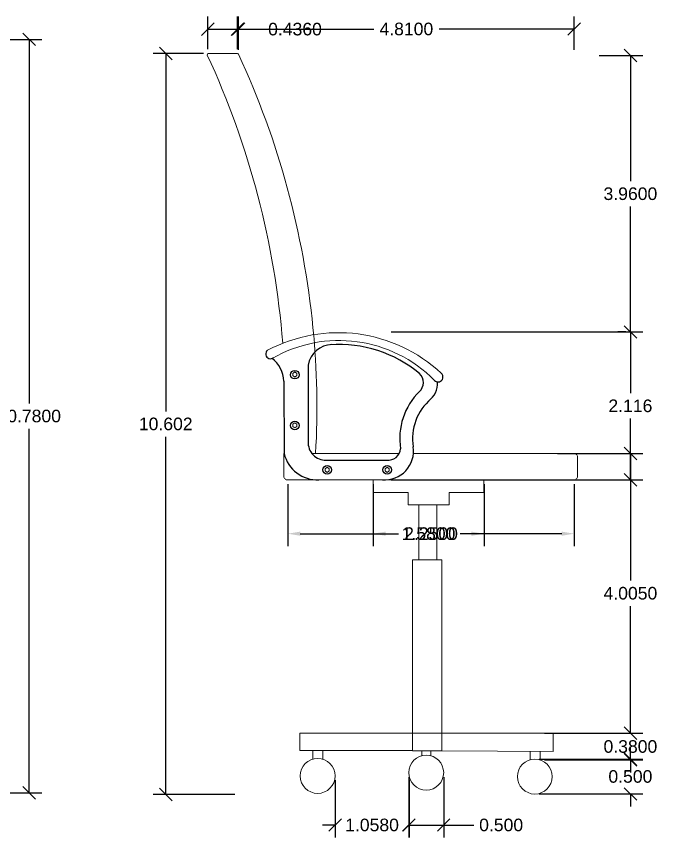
# Model space of a CAD drawing. Header units: inches. Extents: x -342 to 175, y -91 to 152.
# Drawn here: x -322.15 to -313, y -82.33 to -70.58 of the extents above; entities that cross this region are included whole.
import ezdxf

# ---------------------------------------------------------------- set-up
doc = ezdxf.new("R2010")
doc.units = ezdxf.units.IN
doc.header["$MEASUREMENT"] = 0
doc.styles.get("Standard").update_dxf_attribs({"font": 'Arial.ttf'})
doc.dimstyles.get("Standard").update_dxf_attribs({"dimtxt": 0.18, "dimasz": 0.18, "dimexe": 0.18, "dimexo": 0.0625, "dimgap": 0.09, "dimtad": 0, "dimtih": 1, "dimtoh": 1, "dimdec": 4, "dimzin": 0, "dimdsep": 46, "dimtxsty": 'Standard', "dimcen": 0.09, "dimadec": 0, "dimazin": 0, "dimtfac": 1, "dimtdec": 4, "dimtofl": 0, "dimtmove": 0, "dimatfit": 3, "dimfxl": 1, "dimtolj": 1, "dimtzin": 0, "dimarcsym": 0})

# ---------------------------------------------------------------- blocks, each defined once
blk = doc.blocks.new('_Oblique')
at = {"color": 0, "linetype": 'ByBlock', "lineweight": -2}
blk.add_line((-0.5, -0.5), (0.5, 0.5), dxfattribs=at)
blk = doc.blocks.new('*D14')
at = {"color": 0, "lineweight": -2, "transparency": 16777216}
for p, q in [((-322.625, -70.909), (-321.791, -70.909)), ((-321.971, -70.909), (-321.971, -76.119)), ((-321.971, -81.692), (-321.971, -76.482)), ((-322.625, -81.692), (-321.791, -81.692))]:
    blk.add_line(p, q, dxfattribs=at)
at = {"layer": 'Defpoints', "color": 0, "transparency": 16777216}
for p in [(-322.687, -70.909), (-322.687, -81.692), (-321.971, -81.692)]:
    blk.add_point(p, dxfattribs=at)
at = {"color": 0, "lineweight": -2, "transparency": 16777216, "xscale": 0.18, "yscale": 0.18, "zscale": 0.18}
for p, rotation in [((-321.971, -70.909), 90), ((-321.971, -81.692), 270)]:
    blk.add_blockref('_Oblique', p, dxfattribs=dict(at, rotation=rotation))
at = {"color": 0, "transparency": 16777216, "insert": (-321.971, -76.3), "char_height": 0.18, "attachment_point": 5}
blk.add_mtext('\\A1;10.7800', dxfattribs=at)
blk = doc.blocks.new('*D30')
at = {"color": 0, "lineweight": -2, "transparency": 16777216}
for p, q in [((-317.596, -81.511), (-317.596, -82.332)), ((-316.538, -81.511), (-316.538, -82.332)), ((-317.596, -82.152), (-317.776, -82.152)), ((-316.538, -82.152), (-316.358, -82.152))]:
    blk.add_line(p, q, dxfattribs=at)
at = {"layer": 'Defpoints', "color": 0, "transparency": 16777216}
for p in [(-317.596, -81.449), (-316.538, -81.449), (-316.538, -82.152)]:
    blk.add_point(p, dxfattribs=at)
at = {"color": 0, "lineweight": -2, "transparency": 16777216, "xscale": 0.18, "yscale": 0.18, "zscale": 0.18}
blk.add_blockref('_Oblique', (-317.596, -82.152), dxfattribs=at)
at = {"color": 0, "lineweight": -2, "transparency": 16777216, "xscale": 0.18, "yscale": 0.18, "zscale": 0.18, "rotation": 180}
blk.add_blockref('_Oblique', (-316.538, -82.152), dxfattribs=at)
at = {"color": 0, "transparency": 16777216, "insert": (-317.067, -82.152), "char_height": 0.18, "attachment_point": 5}
blk.add_mtext('\\A1;1.0580', dxfattribs=at)
blk = doc.blocks.new('*D31')
at = {"color": 0, "lineweight": -2, "transparency": 16777216}
for p, q in [((-316.542, -81.465), (-316.542, -82.332)), ((-316.042, -81.465), (-316.042, -82.332)), ((-316.542, -82.152), (-316.042, -82.152)), ((-316.042, -82.152), (-315.612, -82.152))]:
    blk.add_line(p, q, dxfattribs=at)
at = {"layer": 'Defpoints', "color": 0, "transparency": 16777216}
for p in [(-316.542, -81.402), (-316.042, -81.402), (-316.042, -82.152)]:
    blk.add_point(p, dxfattribs=at)
at = {"color": 0, "lineweight": -2, "transparency": 16777216, "xscale": 0.18, "yscale": 0.18, "zscale": 0.18, "rotation": 180}
blk.add_blockref('_Oblique', (-316.542, -82.152), dxfattribs=at)
at = {"color": 0, "lineweight": -2, "transparency": 16777216, "xscale": 0.18, "yscale": 0.18, "zscale": 0.18}
blk.add_blockref('_Oblique', (-316.042, -82.152), dxfattribs=at)
at = {"color": 0, "transparency": 16777216, "insert": (-315.22, -82.152), "char_height": 0.18, "attachment_point": 5}
blk.add_mtext('\\A1;0.500', dxfattribs=at)
blk = doc.blocks.new('*D38')
at = {"color": 0, "lineweight": -2, "transparency": 16777216}
for p, q in [((-319.417, -71.05), (-319.417, -70.583)), ((-318.991, -71.05), (-318.991, -70.583)), ((-319.417, -70.763), (-318.991, -70.763)), ((-318.991, -70.763), (-318.631, -70.763))]:
    blk.add_line(p, q, dxfattribs=at)
at = {"layer": 'Defpoints', "color": 0, "transparency": 16777216}
for p in [(-318.991, -70.763), (-319.417, -71.112), (-318.991, -71.112)]:
    blk.add_point(p, dxfattribs=at)
at = {"color": 0, "lineweight": -2, "transparency": 16777216, "xscale": 0.18, "yscale": 0.18, "zscale": 0.18, "rotation": 180}
blk.add_blockref('_Oblique', (-319.417, -70.763), dxfattribs=at)
at = {"color": 0, "lineweight": -2, "transparency": 16777216, "xscale": 0.18, "yscale": 0.18, "zscale": 0.18}
blk.add_blockref('_Oblique', (-318.991, -70.763), dxfattribs=at)
at = {"color": 0, "transparency": 16777216, "insert": (-318.169, -70.763), "char_height": 0.18, "attachment_point": 5}
blk.add_mtext('\\A1;0.4360', dxfattribs=at)
blk = doc.blocks.new('*D39')
at = {"color": 0, "lineweight": -2, "transparency": 16777216}
for p, q in [((-318.977, -71.059), (-318.977, -70.581)), ((-314.174, -71.059), (-314.174, -70.581)), ((-318.977, -70.761), (-317.042, -70.761)), ((-314.174, -70.761), (-316.109, -70.761))]:
    blk.add_line(p, q, dxfattribs=at)
at = {"layer": 'Defpoints', "color": 0, "transparency": 16777216}
for p in [(-314.174, -70.761), (-318.977, -71.122), (-314.174, -71.122)]:
    blk.add_point(p, dxfattribs=at)
at = {"color": 0, "lineweight": -2, "transparency": 16777216, "xscale": 0.18, "yscale": 0.18, "zscale": 0.18, "rotation": 180}
blk.add_blockref('_Oblique', (-318.977, -70.761), dxfattribs=at)
at = {"color": 0, "lineweight": -2, "transparency": 16777216, "xscale": 0.18, "yscale": 0.18, "zscale": 0.18}
blk.add_blockref('_Oblique', (-314.174, -70.761), dxfattribs=at)
at = {"color": 0, "transparency": 16777216, "insert": (-316.576, -70.761), "char_height": 0.18, "attachment_point": 5}
blk.add_mtext('\\A1;4.8100', dxfattribs=at)
blk = doc.blocks.new('*D40')
at = {"color": 0, "lineweight": -2, "transparency": 16777216}
for p, q in [((-318.273, -77.275), (-318.273, -78.163)), ((-314.174, -77.275), (-314.174, -78.163)), ((-318.093, -77.983), (-316.689, -77.983)), ((-314.354, -77.983), (-315.757, -77.983))]:
    blk.add_line(p, q, dxfattribs=at)
at = {"color": 0, "transparency": 16777216}
for points in [[(-318.093, -77.953), (-318.093, -78.013), (-318.273, -77.983)], [(-314.354, -77.953), (-314.354, -78.013), (-314.174, -77.983)]]:
    blk.add_solid(points, dxfattribs=at)
at = {"layer": 'Defpoints', "color": 0, "transparency": 16777216}
for p in [(-318.273, -77.212), (-314.174, -77.212), (-314.174, -77.983)]:
    blk.add_point(p, dxfattribs=at)
at = {"color": 0, "transparency": 16777216, "insert": (-316.223, -77.983), "char_height": 0.18, "attachment_point": 5}
blk.add_mtext('\\A1;2.2500', dxfattribs=at)
blk = doc.blocks.new('*D41')
at = {"color": 0, "lineweight": -2, "transparency": 16777216}
for p, q in [((-317.052, -77.275), (-317.052, -78.163)), ((-315.465, -77.275), (-315.465, -78.163)), ((-316.872, -77.983), (-316.713, -77.983)), ((-315.645, -77.983), (-315.804, -77.983))]:
    blk.add_line(p, q, dxfattribs=at)
at = {"color": 0, "transparency": 16777216}
for points in [[(-316.872, -77.953), (-316.872, -78.013), (-317.052, -77.983)], [(-315.645, -77.953), (-315.645, -78.013), (-315.465, -77.983)]]:
    blk.add_solid(points, dxfattribs=at)
at = {"layer": 'Defpoints', "color": 0, "transparency": 16777216}
for p in [(-317.052, -77.212), (-315.465, -77.212), (-315.465, -77.983)]:
    blk.add_point(p, dxfattribs=at)
at = {"color": 0, "transparency": 16777216, "insert": (-316.259, -77.983), "char_height": 0.18, "attachment_point": 5}
blk.add_mtext('\\A1;1.5800', dxfattribs=at)
blk = doc.blocks.new('*D21')
at = {"color": 0, "lineweight": -2, "transparency": 16777216}
for p, q in [((-319.48, -71.112), (-320.198, -71.112)), ((-320.018, -71.112), (-320.018, -76.232)), ((-320.018, -81.714), (-320.018, -76.595)), ((-319.031, -81.714), (-320.198, -81.714))]:
    blk.add_line(p, q, dxfattribs=at)
at = {"layer": 'Defpoints', "color": 0, "transparency": 16777216}
for p in [(-319.417, -71.112), (-320.018, -81.714), (-318.968, -81.714)]:
    blk.add_point(p, dxfattribs=at)
at = {"color": 0, "lineweight": -2, "transparency": 16777216, "xscale": 0.18, "yscale": 0.18, "zscale": 0.18}
for p, rotation in [((-320.018, -71.112), 90), ((-320.018, -81.714), 270)]:
    blk.add_blockref('_Oblique', p, dxfattribs=dict(at, rotation=rotation))
at = {"color": 0, "transparency": 16777216, "insert": (-320.018, -76.413), "char_height": 0.18, "attachment_point": 5}
blk.add_mtext('\\A1;10.602', dxfattribs=at)
blk = doc.blocks.new('*D22')
at = {"color": 0, "lineweight": -2, "transparency": 16777216}
for p, q in [((-313.371, -81.208), (-313.371, -81.028)), ((-314.676, -81.208), (-313.191, -81.208)), ((-314.676, -81.708), (-313.191, -81.708)), ((-313.371, -81.708), (-313.371, -81.888))]:
    blk.add_line(p, q, dxfattribs=at)
at = {"layer": 'Defpoints', "color": 0, "transparency": 16777216}
for p in [(-314.738, -81.208), (-313.371, -81.208), (-314.738, -81.708)]:
    blk.add_point(p, dxfattribs=at)
at = {"color": 0, "lineweight": -2, "transparency": 16777216, "xscale": 0.18, "yscale": 0.18, "zscale": 0.18}
for p, rotation in [((-313.371, -81.208), 270), ((-313.371, -81.708), 90)]:
    blk.add_blockref('_Oblique', p, dxfattribs=dict(at, rotation=rotation))
at = {"color": 0, "transparency": 16777216, "insert": (-313.371, -81.458), "char_height": 0.18, "attachment_point": 5}
blk.add_mtext('\\A1;0.500', dxfattribs=at)
blk = doc.blocks.new('*D42')
at = {"color": 0, "lineweight": -2, "transparency": 16777216}
for p, q in [((-313.371, -80.839), (-313.371, -80.659)), ((-314.6, -80.839), (-313.191, -80.839)), ((-314.6, -81.22), (-313.191, -81.22)), ((-313.371, -81.22), (-313.371, -81.4))]:
    blk.add_line(p, q, dxfattribs=at)
at = {"layer": 'Defpoints', "color": 0, "transparency": 16777216}
for p in [(-314.662, -80.839), (-313.371, -80.839), (-314.662, -81.22)]:
    blk.add_point(p, dxfattribs=at)
at = {"color": 0, "lineweight": -2, "transparency": 16777216, "xscale": 0.18, "yscale": 0.18, "zscale": 0.18}
for p, rotation in [((-313.371, -80.839), 270), ((-313.371, -81.22), 90)]:
    blk.add_blockref('_Oblique', p, dxfattribs=dict(at, rotation=rotation))
at = {"color": 0, "transparency": 16777216, "insert": (-313.371, -81.029), "char_height": 0.18, "attachment_point": 5}
blk.add_mtext('\\A1;0.3800', dxfattribs=at)
blk = doc.blocks.new('*D43')
at = {"color": 0, "lineweight": -2, "transparency": 16777216}
for p, q in [((-314.412, -76.834), (-313.191, -76.834)), ((-313.371, -76.834), (-313.371, -78.655)), ((-313.371, -80.839), (-313.371, -79.018)), ((-314.412, -80.839), (-313.191, -80.839))]:
    blk.add_line(p, q, dxfattribs=at)
at = {"layer": 'Defpoints', "color": 0, "transparency": 16777216}
for p in [(-314.474, -76.834), (-313.371, -76.834), (-314.474, -80.839)]:
    blk.add_point(p, dxfattribs=at)
at = {"color": 0, "lineweight": -2, "transparency": 16777216, "xscale": 0.18, "yscale": 0.18, "zscale": 0.18}
for p, rotation in [((-313.371, -76.834), 90), ((-313.371, -80.839), 270)]:
    blk.add_blockref('_Oblique', p, dxfattribs=dict(at, rotation=rotation))
at = {"color": 0, "transparency": 16777216, "insert": (-313.371, -78.836), "char_height": 0.18, "attachment_point": 5}
blk.add_mtext('\\A1;4.0050', dxfattribs=at)
blk = doc.blocks.new('*D44')
at = {"color": 0, "lineweight": -2, "transparency": 16777216}
for p, q in [((-316.793, -75.096), (-313.191, -75.096)), ((-313.371, -75.096), (-313.371, -75.973)), ((-313.371, -77.212), (-313.371, -76.336)), ((-316.793, -77.212), (-313.191, -77.212))]:
    blk.add_line(p, q, dxfattribs=at)
at = {"layer": 'Defpoints', "color": 0, "transparency": 16777216}
for p in [(-316.855, -75.096), (-313.371, -75.096), (-316.855, -77.212)]:
    blk.add_point(p, dxfattribs=at)
at = {"color": 0, "lineweight": -2, "transparency": 16777216, "xscale": 0.18, "yscale": 0.18, "zscale": 0.18}
for p, rotation in [((-313.371, -75.096), 90), ((-313.371, -77.212), 270)]:
    blk.add_blockref('_Oblique', p, dxfattribs=dict(at, rotation=rotation))
at = {"color": 0, "transparency": 16777216, "insert": (-313.371, -76.154), "char_height": 0.18, "attachment_point": 5}
blk.add_mtext('\\A1;2.116', dxfattribs=at)
blk = doc.blocks.new('*D23')
at = {"color": 0, "lineweight": -2, "transparency": 16777216}
for p, q in [((-313.819, -71.141), (-313.191, -71.141)), ((-313.371, -71.141), (-313.371, -72.937)), ((-313.371, -75.096), (-313.371, -73.3)), ((-313.434, -75.096), (-313.551, -75.096))]:
    blk.add_line(p, q, dxfattribs=at)
at = {"layer": 'Defpoints', "color": 0, "transparency": 16777216}
for p in [(-313.882, -71.141), (-313.371, -71.141), (-313.371, -75.096)]:
    blk.add_point(p, dxfattribs=at)
at = {"color": 0, "lineweight": -2, "transparency": 16777216, "xscale": 0.18, "yscale": 0.18, "zscale": 0.18}
for p, rotation in [((-313.371, -71.141), 90), ((-313.371, -75.096), 270)]:
    blk.add_blockref('_Oblique', p, dxfattribs=dict(at, rotation=rotation))
at = {"color": 0, "transparency": 16777216, "insert": (-313.371, -73.119), "char_height": 0.18, "attachment_point": 5}
blk.add_mtext('\\A1;3.9600', dxfattribs=at)

msp = doc.modelspace()

# ---------------------------------------------------------------- linework, layer by layer
at = {"lineweight": 5}
for p, q in [((-319.41747, -71.11246), (-318.99134, -71.11246)), ((-314.12862, -77.16271), (-314.12862, -76.8858)), ((-316.39729, -78.35871), (-316.1412, -78.35871)), ((-316.48717, -80.8385), (-318.10014, -80.8385)), ((-318.10014, -80.8385), (-318.10014, -81.08751)), ((-316.48717, -81.08751), (-316.48717, -80.8385)), ((-316.48717, -80.8385), (-316.48717, -81.08985)), ((-316.08717, -80.8385), (-314.47421, -80.8385)), ((-316.07085, -81.08985), (-316.07085, -80.8385)), ((-314.47421, -80.8385), (-314.47421, -81.09791)), ((-318.10014, -81.08751), (-316.48717, -81.08751)), ((-317.91303, -81.08751), (-317.91303, -81.20807)), ((-317.76961, -81.08751), (-317.76961, -81.21077)), ((-316.48717, -81.08985), (-316.07085, -81.08985)), ((-316.35298, -81.08985), (-316.35298, -81.15957)), ((-316.22526, -81.08985), (-316.22526, -81.16269)), ((-314.47421, -81.09791), (-316.07085, -81.08985)), ((-314.80557, -81.09624), (-314.80557, -81.21764)), ((-314.66215, -81.09696), (-314.66215, -81.22034))]:
    msp.add_line(p, q, dxfattribs=at)
for p, q in [((-317.98133, -75.569), (-317.98133, -76.69089)), ((-318.3266, -75.798), (-318.3243, -76.83817)), ((-317.69849, -76.92878), (-316.85509, -76.92878))]:
    msp.add_line(p, q)
for points in [[(-318.2004, -75.69142), (-318.1704, -75.66892), (-318.1404, -75.69142), (-318.1404, -75.72142), (-318.1704, -75.74392), (-318.2004, -75.72142), (-318.2004, -75.69142)], [(-318.2004, -76.41732), (-318.1704, -76.39482), (-318.1404, -76.41732), (-318.1404, -76.44732), (-318.1704, -76.46982), (-318.2004, -76.44732), (-318.2004, -76.41732)], [(-318.32431, -76.83419), (-318.32862, -76.83419), (-318.32862, -77.16271)], [(-316.67811, -76.83419), (-317.9274, -76.83419)], [(-314.17439, -76.83419), (-316.47376, -76.83419)], [(-317.73901, -77.05241), (-317.70901, -77.02991), (-317.67901, -77.05241), (-317.67901, -77.08241), (-317.70901, -77.10491), (-317.73901, -77.08241), (-317.73901, -77.05241)], [(-316.88064, -77.05241), (-316.85064, -77.02991), (-316.82064, -77.05241), (-316.82064, -77.08241), (-316.85064, -77.10491), (-316.88064, -77.08241), (-316.88064, -77.05241)], [(-318.28372, -77.21246), (-314.17351, -77.21246)], [(-317.05188, -77.21246), (-317.05188, -77.39137), (-316.55188, -77.39137), (-316.55188, -77.57073), (-315.96528, -77.57073), (-315.96528, -77.39137), (-315.46528, -77.39137), (-315.46528, -77.21246)], [(-316.39729, -77.57073), (-316.39729, -78.35871)], [(-316.1412, -78.35871), (-316.1412, -77.57073)], [(-316.48717, -80.8385), (-316.48717, -78.35871), (-316.39729, -78.35871)], [(-316.48717, -80.8385), (-316.07085, -80.8385), (-316.07085, -78.35871), (-316.1412, -78.35871)]]:
    msp.add_lwpolyline(points, dxfattribs=at)
for centre in [(-318.17157, -75.70753), (-318.17157, -76.43515), (-317.70896, -77.06758), (-316.85179, -77.06758)]:
    msp.add_circle(centre, 0.06123)
for centre in [(-317.84582, -81.44887), (-316.2921, -81.40204), (-314.73837, -81.45844)]:
    msp.add_circle(centre, 0.25, dxfattribs=at)
for centre, radius, start, end in [((-319.39673, -71.12941), 0.02679, 140.744434, 190.27355), ((-330.4027, -76.20663), 12.0947, 4.496098, 24.79631), ((-318.99816, -71.13981), 0.02818, 40.428995, 76.008997), ((-329.95047, -76.20663), 12.0947, 5.550114, 24.862374), ((-328.96695, -76.16803), 11.1122, 356.563182, 5.84253), ((-317.54928, -77.26151), 2.15535, 46.902537, 118.014514), ((-317.53855, -77.13461), 1.91646, 44.589045, 119.993808), ((-314.17911, -76.88447), 0.05051, 358.495124, 95.372992), ((-318.27812, -77.16227), 0.05051, 179.498375, 276.376243), ((-314.17912, -77.16227), 0.05051, 263.623757, 0.501625)]:
    msp.add_arc(centre, radius, start, end, dxfattribs=at)
for centre, radius, start, end in [((-317.63039, -75.63374), 0.35686, 91.641712, 169.547558), ((-317.53937, -77.07147), 1.7973, 50.102368, 94.01569), ((-318.52102, -75.41222), 0.06719, 127.19944, 314.633799), ((-318.75773, -75.81847), 0.43162, 2.718019, 52.770946), ((-316.51074, -75.81964), 0.17766, 312.764273, 45.65211), ((-316.12252, -75.74101), 0.07033, 223.279365, 49.301804), ((-316.43298, -75.83363), 0.30386, 304.342783, 4.281206), ((-315.73087, -76.62059), 0.94024, 134.250128, 189.120142), ((-315.75076, -76.61779), 0.73583, 130.132445, 189.51116), ((-317.72871, -76.67761), 0.25298, 183.009168, 276.859135), ((-317.84721, -76.72179), 0.49108, 193.46189, 272.31958), ((-316.88736, -76.79859), 0.41513, 265.541577, 8.19974), ((-316.83514, -76.75323), 0.17667, 263.516262, 354.677585)]:
    msp.add_arc(centre, radius, start, end)

# ---------------------------------------------------------------- dimensions: what is measured, and where the dimension line sits
dim = msp.add_linear_dim(base=(-318.99134, -70.76298), p1=(-319.41747, -71.11246), p2=(-318.99134, -71.11246), text='0.4360', dimstyle='Standard', override={"dimdec": 3, "dimblk1": 'Oblique', "dimblk2": 'Oblique', "dimsah": 1})
dim.commit()
dim.dimension.update_dxf_attribs({"geometry": '*D38', "text_midpoint": (-318.16931, -70.76298), "dimtype": 160})
for base, p1, p2, text, picture, middle in [((-314.17439, -70.76054), (-318.9767, -71.12153), (-314.17439, -71.12153), '4.8100', '*D39', (-316.57555, -70.76054)), ((-316.53767, -82.15162), (-317.59582, -81.44887), (-316.53767, -81.44887), '1.0580', '*D30', (-317.06675, -82.15162))]:
    dim = msp.add_linear_dim(base=base, p1=p1, p2=p2, text=text, dimstyle='Standard', override={"dimdec": 3, "dimblk1": 'Oblique', "dimblk2": 'Oblique', "dimsah": 1})
    dim.commit()
    dim.dimension.update_dxf_attribs({"geometry": picture, "text_midpoint": middle})
for base, p1, p2, text, picture, middle in [((-321.97092, -81.69201), (-322.68705, -70.90871), (-322.68705, -81.69201), '10.7800', '*D14', (-321.97092, -76.30036)), ((-313.37147, -76.83419), (-314.47421, -80.8385), (-314.47421, -76.83419), '4.0050', '*D43', (-313.37147, -78.83635)), ((-313.37147, -80.8385), (-314.66215, -81.22034), (-314.66215, -80.8385), '0.3800', '*D42', (-313.37147, -81.02942))]:
    dim = msp.add_linear_dim(base=base, p1=p1, p2=p2, angle=90, text=text, dimstyle='Standard', override={"dimdec": 3, "dimblk1": 'Oblique', "dimblk2": 'Oblique', "dimsah": 1})
    dim.commit()
    dim.dimension.update_dxf_attribs({"geometry": picture, "text_midpoint": middle})
for base, p1, p2, picture, middle in [((-320.01808, -81.71448), (-319.41747, -71.11246), (-318.96825, -81.71448), '*D21', (-320.01808, -76.41347)), ((-313.37147, -75.09648), (-316.85509, -77.21246), (-316.85509, -75.09648), '*D44', (-313.37147, -76.15447)), ((-313.37147, -81.20844), (-314.73837, -81.70844), (-314.73837, -81.20844), '*D22', (-313.37147, -81.45844))]:
    dim = msp.add_linear_dim(base=base, p1=p1, p2=p2, angle=90, dimstyle='Standard', override={"dimdec": 3, "dimblk1": 'Oblique', "dimblk2": 'Oblique', "dimsah": 1})
    dim.commit()
    dim.dimension.update_dxf_attribs({"geometry": picture, "text_midpoint": middle})
dim = msp.add_linear_dim(base=(-313.37147, -71.14054), p1=(-313.37147, -75.09648), p2=(-313.88192, -71.14054), angle=90, text='3.9600', dimstyle='Standard', override={"dimdec": 3, "dimblk1": 'Oblique', "dimblk2": 'Oblique', "dimsah": 1})
dim.commit()
dim.dimension.update_dxf_attribs({"geometry": '*D23', "text_midpoint": (-313.37147, -73.11851), "dimtype": 160})
for base, p1, p2, text, picture, middle in [((-314.17351, -77.98331), (-318.27251, -77.21246), (-314.17351, -77.21246), '2.2500', '*D40', (-316.22301, -77.98331)), ((-315.46528, -77.98331), (-317.05188, -77.21246), (-315.46528, -77.21246), '1.5800', '*D41', (-316.25858, -77.98331))]:
    dim = msp.add_linear_dim(base=base, p1=p1, p2=p2, text=text, dimstyle='Standard')
    dim.commit()
    dim.dimension.update_dxf_attribs({"geometry": picture, "text_midpoint": middle})
dim = msp.add_linear_dim(base=(-316.0421, -82.15162), p1=(-316.5421, -81.40204), p2=(-316.0421, -81.40204), dimstyle='Standard', override={"dimdec": 3, "dimblk1": 'Oblique', "dimblk2": 'Oblique', "dimsah": 1})
dim.commit()
dim.dimension.update_dxf_attribs({"geometry": '*D31', "text_midpoint": (-315.22006, -82.15162), "dimtype": 160})

doc.saveas('drawing.dxf')
